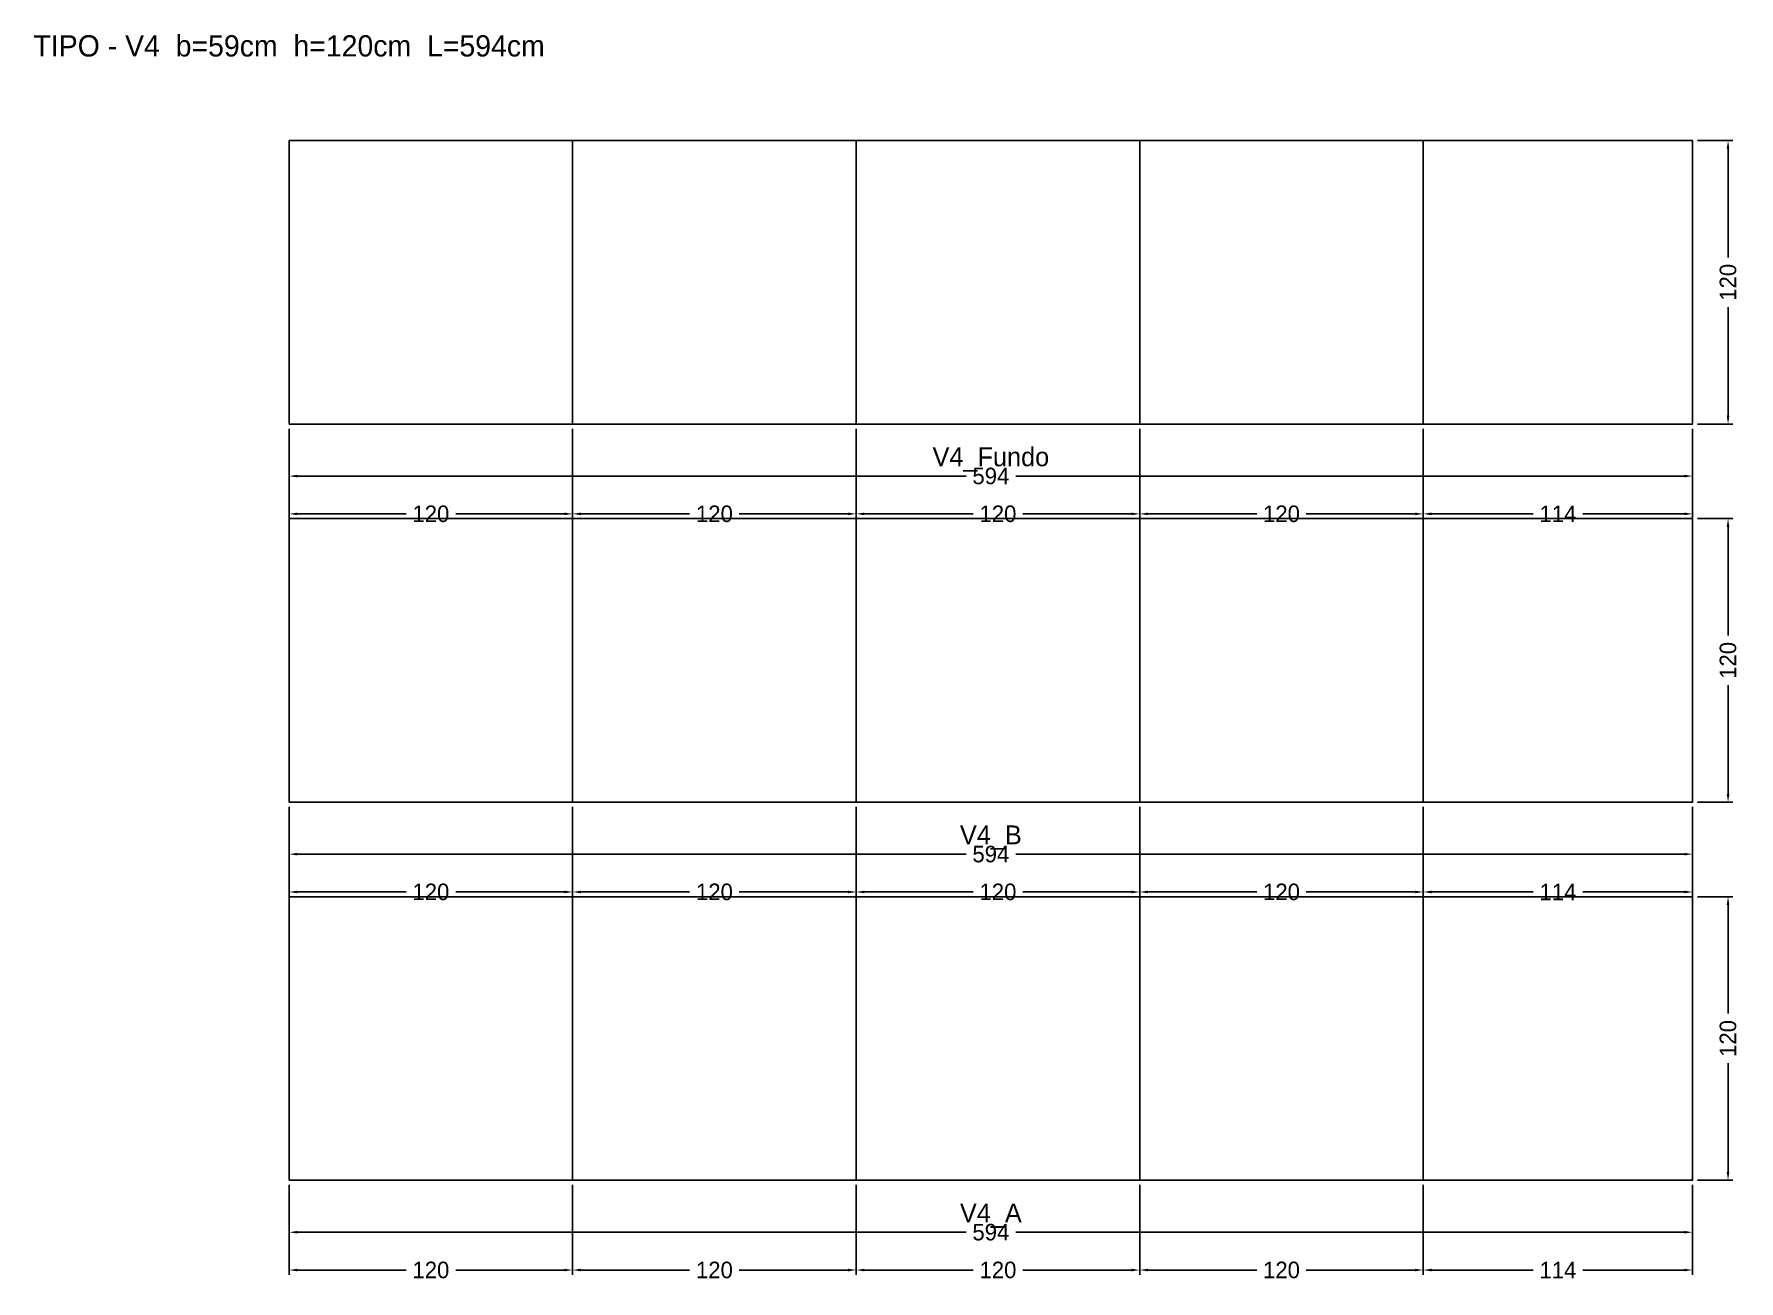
# Model space of a CAD drawing. Header units: metres. Extents: x -108 to 614, y -43 to 485.
import ezdxf

# ---------------------------------------------------------------- set-up
doc = ezdxf.new("R2010")
doc.units = ezdxf.units.M
for name, color, linetype in [('COTA', 3, 'Continuous'), ('NOMENCLATURA', 2, 'Continuous'), ('Paineis', 7, 'Continuous'), ('Texto Secao', 2, 'Continuous')]:
    doc.layers.add(name, color=color, linetype=linetype)
doc.dimstyles.new('COTA_VIG', dxfattribs={"dimtxt": 7, "dimasz": 3.5, "dimexe": 2, "dimexo": 2, "dimgap": 1.5, "dimtad": 1, "dimdec": 1, "dimcen": 2.5, "dimclrd": 3, "dimclre": 3, "dimclrt": 3, "dimazin": 3, "dimtfac": 1, "dimtmove": 0, "dimatfit": 3})

# ---------------------------------------------------------------- blocks, each defined once
blk = doc.blocks.new('_CLOSEDFILLED')
at = {"color": 0, "linetype": 'BYBLOCK'}
blk.add_solid([(-1, 0.16), (0, 0), (-1, -0.16)], dxfattribs=at)
blk = doc.blocks.new('*D1')
at = {"color": 3}
for p, q in [((0, -2), (0, -24)), ((594, -2), (594, -24)), ((3.5, -22), (286.5, -22)), ((307.5, -22), (590.5, -22))]:
    blk.add_line(p, q, dxfattribs=at)
at = {"layer": 'Defpoints'}
for p in [(0, 0), (594, 0), (0, -22)]:
    blk.add_point(p, dxfattribs=at)
at = {"layer": 'COTA', "color": 3, "xscale": 3.5, "yscale": 3.5, "rotation": 180}
blk.add_blockref('_CLOSEDFILLED', (0, -22), dxfattribs=at)
at = {"layer": 'COTA', "color": 3, "xscale": 3.5, "yscale": 3.5}
blk.add_blockref('_CLOSEDFILLED', (594, -22), dxfattribs=at)
at = {"layer": 'COTA', "color": 3, "insert": (297, -22), "char_height": 7, "attachment_point": 5}
blk.add_mtext('594', dxfattribs=at)
blk = doc.blocks.new('*D2')
at = {"color": 3}
for p, q in [((0, -2), (0, -40)), ((120, -2), (120, -40)), ((3.5, -38), (49.5, -38)), ((70.5, -38), (116.5, -38))]:
    blk.add_line(p, q, dxfattribs=at)
at = {"layer": 'Defpoints'}
for p in [(0, 0), (120, 0), (0, -38)]:
    blk.add_point(p, dxfattribs=at)
at = {"layer": 'COTA', "color": 3, "xscale": 3.5, "yscale": 3.5, "rotation": 180}
blk.add_blockref('_CLOSEDFILLED', (0, -38), dxfattribs=at)
at = {"layer": 'COTA', "color": 3, "xscale": 3.5, "yscale": 3.5}
blk.add_blockref('_CLOSEDFILLED', (120, -38), dxfattribs=at)
at = {"layer": 'COTA', "color": 3, "insert": (60, -38), "char_height": 7, "attachment_point": 5}
blk.add_mtext('120', dxfattribs=at)
blk = doc.blocks.new('*D3')
at = {"color": 3}
for p, q in [((120, -2), (120, -40)), ((240, -2), (240, -40)), ((123.5, -38), (169.5, -38)), ((190.5, -38), (236.5, -38))]:
    blk.add_line(p, q, dxfattribs=at)
at = {"layer": 'Defpoints'}
for p in [(120, 0), (240, 0), (120, -38)]:
    blk.add_point(p, dxfattribs=at)
at = {"layer": 'COTA', "color": 3, "xscale": 3.5, "yscale": 3.5, "rotation": 180}
blk.add_blockref('_CLOSEDFILLED', (120, -38), dxfattribs=at)
at = {"layer": 'COTA', "color": 3, "xscale": 3.5, "yscale": 3.5}
blk.add_blockref('_CLOSEDFILLED', (240, -38), dxfattribs=at)
at = {"layer": 'COTA', "color": 3, "insert": (180, -38), "char_height": 7, "attachment_point": 5}
blk.add_mtext('120', dxfattribs=at)
blk = doc.blocks.new('*D4')
at = {"color": 3}
for p, q in [((240, -2), (240, -40)), ((360, -2), (360, -40)), ((243.5, -38), (289.5, -38)), ((310.5, -38), (356.5, -38))]:
    blk.add_line(p, q, dxfattribs=at)
at = {"layer": 'Defpoints'}
for p in [(240, 0), (360, 0), (240, -38)]:
    blk.add_point(p, dxfattribs=at)
at = {"layer": 'COTA', "color": 3, "xscale": 3.5, "yscale": 3.5, "rotation": 180}
blk.add_blockref('_CLOSEDFILLED', (240, -38), dxfattribs=at)
at = {"layer": 'COTA', "color": 3, "xscale": 3.5, "yscale": 3.5}
blk.add_blockref('_CLOSEDFILLED', (360, -38), dxfattribs=at)
at = {"layer": 'COTA', "color": 3, "insert": (300, -38), "char_height": 7, "attachment_point": 5}
blk.add_mtext('120', dxfattribs=at)
blk = doc.blocks.new('*D5')
at = {"color": 3}
for p, q in [((360, -2), (360, -40)), ((480, -2), (480, -40)), ((363.5, -38), (409.5, -38)), ((430.5, -38), (476.5, -38))]:
    blk.add_line(p, q, dxfattribs=at)
at = {"layer": 'Defpoints'}
for p in [(360, 0), (480, 0), (360, -38)]:
    blk.add_point(p, dxfattribs=at)
at = {"layer": 'COTA', "color": 3, "xscale": 3.5, "yscale": 3.5, "rotation": 180}
blk.add_blockref('_CLOSEDFILLED', (360, -38), dxfattribs=at)
at = {"layer": 'COTA', "color": 3, "xscale": 3.5, "yscale": 3.5}
blk.add_blockref('_CLOSEDFILLED', (480, -38), dxfattribs=at)
at = {"layer": 'COTA', "color": 3, "insert": (420, -38), "char_height": 7, "attachment_point": 5}
blk.add_mtext('120', dxfattribs=at)
blk = doc.blocks.new('*D6')
at = {"color": 3}
for p, q in [((480, -2), (480, -40)), ((594, -2), (594, -40)), ((483.5, -38), (526.5, -38)), ((547.5, -38), (590.5, -38))]:
    blk.add_line(p, q, dxfattribs=at)
at = {"layer": 'Defpoints'}
for p in [(480, 0), (594, 0), (480, -38)]:
    blk.add_point(p, dxfattribs=at)
at = {"layer": 'COTA', "color": 3, "xscale": 3.5, "yscale": 3.5, "rotation": 180}
blk.add_blockref('_CLOSEDFILLED', (480, -38), dxfattribs=at)
at = {"layer": 'COTA', "color": 3, "xscale": 3.5, "yscale": 3.5}
blk.add_blockref('_CLOSEDFILLED', (594, -38), dxfattribs=at)
at = {"layer": 'COTA', "color": 3, "insert": (537, -38), "char_height": 7, "attachment_point": 5}
blk.add_mtext('114', dxfattribs=at)
blk = doc.blocks.new('*D7')
at = {"color": 3}
for p, q in [((596, 120), (611, 120)), ((609, 70.5), (609, 116.5)), ((609, 3.5), (609, 49.5)), ((596, 0), (611, 0))]:
    blk.add_line(p, q, dxfattribs=at)
at = {"layer": 'Defpoints'}
for p in [(594, 120), (594, 0), (609, 0)]:
    blk.add_point(p, dxfattribs=at)
at = {"layer": 'COTA', "color": 3, "xscale": 3.5, "yscale": 3.5}
for p, rotation in [((609, 120), 90), ((609, 0), 270)]:
    blk.add_blockref('_CLOSEDFILLED', p, dxfattribs=dict(at, rotation=rotation))
at = {"layer": 'COTA', "color": 3, "insert": (609, 60), "char_height": 7, "attachment_point": 5, "rotation": 90}
blk.add_mtext('120', dxfattribs=at)
blk = doc.blocks.new('*D8')
at = {"color": 3}
for p, q in [((0, 158), (0, 136)), ((594, 158), (594, 136)), ((3.5, 138), (286.5, 138)), ((307.5, 138), (590.5, 138))]:
    blk.add_line(p, q, dxfattribs=at)
at = {"layer": 'Defpoints'}
for p in [(0, 160), (594, 160), (0, 138)]:
    blk.add_point(p, dxfattribs=at)
at = {"layer": 'COTA', "color": 3, "xscale": 3.5, "yscale": 3.5, "rotation": 180}
blk.add_blockref('_CLOSEDFILLED', (0, 138), dxfattribs=at)
at = {"layer": 'COTA', "color": 3, "xscale": 3.5, "yscale": 3.5}
blk.add_blockref('_CLOSEDFILLED', (594, 138), dxfattribs=at)
at = {"layer": 'COTA', "color": 3, "insert": (297, 138), "char_height": 7, "attachment_point": 5}
blk.add_mtext('594', dxfattribs=at)
blk = doc.blocks.new('*D9')
at = {"color": 3}
for p, q in [((0, 158), (0, 120)), ((120, 158), (120, 120)), ((3.5, 122), (49.5, 122)), ((70.5, 122), (116.5, 122))]:
    blk.add_line(p, q, dxfattribs=at)
at = {"layer": 'Defpoints'}
for p in [(0, 160), (120, 160), (0, 122)]:
    blk.add_point(p, dxfattribs=at)
at = {"layer": 'COTA', "color": 3, "xscale": 3.5, "yscale": 3.5, "rotation": 180}
blk.add_blockref('_CLOSEDFILLED', (0, 122), dxfattribs=at)
at = {"layer": 'COTA', "color": 3, "xscale": 3.5, "yscale": 3.5}
blk.add_blockref('_CLOSEDFILLED', (120, 122), dxfattribs=at)
at = {"layer": 'COTA', "color": 3, "insert": (60, 122), "char_height": 7, "attachment_point": 5}
blk.add_mtext('120', dxfattribs=at)
blk = doc.blocks.new('*D10')
at = {"color": 3}
for p, q in [((120, 158), (120, 120)), ((240, 158), (240, 120)), ((123.5, 122), (169.5, 122)), ((190.5, 122), (236.5, 122))]:
    blk.add_line(p, q, dxfattribs=at)
at = {"layer": 'Defpoints'}
for p in [(120, 160), (240, 160), (120, 122)]:
    blk.add_point(p, dxfattribs=at)
at = {"layer": 'COTA', "color": 3, "xscale": 3.5, "yscale": 3.5, "rotation": 180}
blk.add_blockref('_CLOSEDFILLED', (120, 122), dxfattribs=at)
at = {"layer": 'COTA', "color": 3, "xscale": 3.5, "yscale": 3.5}
blk.add_blockref('_CLOSEDFILLED', (240, 122), dxfattribs=at)
at = {"layer": 'COTA', "color": 3, "insert": (180, 122), "char_height": 7, "attachment_point": 5}
blk.add_mtext('120', dxfattribs=at)
blk = doc.blocks.new('*D11')
at = {"color": 3}
for p, q in [((240, 158), (240, 120)), ((360, 158), (360, 120)), ((243.5, 122), (289.5, 122)), ((310.5, 122), (356.5, 122))]:
    blk.add_line(p, q, dxfattribs=at)
at = {"layer": 'Defpoints'}
for p in [(240, 160), (360, 160), (240, 122)]:
    blk.add_point(p, dxfattribs=at)
at = {"layer": 'COTA', "color": 3, "xscale": 3.5, "yscale": 3.5, "rotation": 180}
blk.add_blockref('_CLOSEDFILLED', (240, 122), dxfattribs=at)
at = {"layer": 'COTA', "color": 3, "xscale": 3.5, "yscale": 3.5}
blk.add_blockref('_CLOSEDFILLED', (360, 122), dxfattribs=at)
at = {"layer": 'COTA', "color": 3, "insert": (300, 122), "char_height": 7, "attachment_point": 5}
blk.add_mtext('120', dxfattribs=at)
blk = doc.blocks.new('*D12')
at = {"color": 3}
for p, q in [((360, 158), (360, 120)), ((480, 158), (480, 120)), ((363.5, 122), (409.5, 122)), ((430.5, 122), (476.5, 122))]:
    blk.add_line(p, q, dxfattribs=at)
at = {"layer": 'Defpoints'}
for p in [(360, 160), (480, 160), (360, 122)]:
    blk.add_point(p, dxfattribs=at)
at = {"layer": 'COTA', "color": 3, "xscale": 3.5, "yscale": 3.5, "rotation": 180}
blk.add_blockref('_CLOSEDFILLED', (360, 122), dxfattribs=at)
at = {"layer": 'COTA', "color": 3, "xscale": 3.5, "yscale": 3.5}
blk.add_blockref('_CLOSEDFILLED', (480, 122), dxfattribs=at)
at = {"layer": 'COTA', "color": 3, "insert": (420, 122), "char_height": 7, "attachment_point": 5}
blk.add_mtext('120', dxfattribs=at)
blk = doc.blocks.new('*D13')
at = {"color": 3}
for p, q in [((480, 158), (480, 120)), ((594, 158), (594, 120)), ((483.5, 122), (526.5, 122)), ((547.5, 122), (590.5, 122))]:
    blk.add_line(p, q, dxfattribs=at)
at = {"layer": 'Defpoints'}
for p in [(480, 160), (594, 160), (480, 122)]:
    blk.add_point(p, dxfattribs=at)
at = {"layer": 'COTA', "color": 3, "xscale": 3.5, "yscale": 3.5, "rotation": 180}
blk.add_blockref('_CLOSEDFILLED', (480, 122), dxfattribs=at)
at = {"layer": 'COTA', "color": 3, "xscale": 3.5, "yscale": 3.5}
blk.add_blockref('_CLOSEDFILLED', (594, 122), dxfattribs=at)
at = {"layer": 'COTA', "color": 3, "insert": (537, 122), "char_height": 7, "attachment_point": 5}
blk.add_mtext('114', dxfattribs=at)
blk = doc.blocks.new('*D14')
at = {"color": 3}
for p, q in [((596, 280), (611, 280)), ((609, 230.5), (609, 276.5)), ((609, 163.5), (609, 209.5)), ((596, 160), (611, 160))]:
    blk.add_line(p, q, dxfattribs=at)
at = {"layer": 'Defpoints'}
for p in [(594, 280), (594, 160), (609, 160)]:
    blk.add_point(p, dxfattribs=at)
at = {"layer": 'COTA', "color": 3, "xscale": 3.5, "yscale": 3.5}
for p, rotation in [((609, 280), 90), ((609, 160), 270)]:
    blk.add_blockref('_CLOSEDFILLED', p, dxfattribs=dict(at, rotation=rotation))
at = {"layer": 'COTA', "color": 3, "insert": (609, 220), "char_height": 7, "attachment_point": 5, "rotation": 90}
blk.add_mtext('120', dxfattribs=at)
blk = doc.blocks.new('*D15')
at = {"color": 3}
for p, q in [((0, 318), (0, 296)), ((594, 318), (594, 296)), ((3.5, 298), (286.5, 298)), ((307.5, 298), (590.5, 298))]:
    blk.add_line(p, q, dxfattribs=at)
at = {"layer": 'Defpoints'}
for p in [(0, 320), (594, 320), (0, 298)]:
    blk.add_point(p, dxfattribs=at)
at = {"layer": 'COTA', "color": 3, "xscale": 3.5, "yscale": 3.5, "rotation": 180}
blk.add_blockref('_CLOSEDFILLED', (0, 298), dxfattribs=at)
at = {"layer": 'COTA', "color": 3, "xscale": 3.5, "yscale": 3.5}
blk.add_blockref('_CLOSEDFILLED', (594, 298), dxfattribs=at)
at = {"layer": 'COTA', "color": 3, "insert": (297, 298), "char_height": 7, "attachment_point": 5}
blk.add_mtext('594', dxfattribs=at)
blk = doc.blocks.new('*D16')
at = {"color": 3}
for p, q in [((0, 318), (0, 280)), ((120, 318), (120, 280)), ((3.5, 282), (49.5, 282)), ((70.5, 282), (116.5, 282))]:
    blk.add_line(p, q, dxfattribs=at)
at = {"layer": 'Defpoints'}
for p in [(0, 320), (120, 320), (0, 282)]:
    blk.add_point(p, dxfattribs=at)
at = {"layer": 'COTA', "color": 3, "xscale": 3.5, "yscale": 3.5, "rotation": 180}
blk.add_blockref('_CLOSEDFILLED', (0, 282), dxfattribs=at)
at = {"layer": 'COTA', "color": 3, "xscale": 3.5, "yscale": 3.5}
blk.add_blockref('_CLOSEDFILLED', (120, 282), dxfattribs=at)
at = {"layer": 'COTA', "color": 3, "insert": (60, 282), "char_height": 7, "attachment_point": 5}
blk.add_mtext('120', dxfattribs=at)
blk = doc.blocks.new('*D17')
at = {"color": 3}
for p, q in [((120, 318), (120, 280)), ((240, 318), (240, 280)), ((123.5, 282), (169.5, 282)), ((190.5, 282), (236.5, 282))]:
    blk.add_line(p, q, dxfattribs=at)
at = {"layer": 'Defpoints'}
for p in [(120, 320), (240, 320), (120, 282)]:
    blk.add_point(p, dxfattribs=at)
at = {"layer": 'COTA', "color": 3, "xscale": 3.5, "yscale": 3.5, "rotation": 180}
blk.add_blockref('_CLOSEDFILLED', (120, 282), dxfattribs=at)
at = {"layer": 'COTA', "color": 3, "xscale": 3.5, "yscale": 3.5}
blk.add_blockref('_CLOSEDFILLED', (240, 282), dxfattribs=at)
at = {"layer": 'COTA', "color": 3, "insert": (180, 282), "char_height": 7, "attachment_point": 5}
blk.add_mtext('120', dxfattribs=at)
blk = doc.blocks.new('*D18')
at = {"color": 3}
for p, q in [((240, 318), (240, 280)), ((360, 318), (360, 280)), ((243.5, 282), (289.5, 282)), ((310.5, 282), (356.5, 282))]:
    blk.add_line(p, q, dxfattribs=at)
at = {"layer": 'Defpoints'}
for p in [(240, 320), (360, 320), (240, 282)]:
    blk.add_point(p, dxfattribs=at)
at = {"layer": 'COTA', "color": 3, "xscale": 3.5, "yscale": 3.5, "rotation": 180}
blk.add_blockref('_CLOSEDFILLED', (240, 282), dxfattribs=at)
at = {"layer": 'COTA', "color": 3, "xscale": 3.5, "yscale": 3.5}
blk.add_blockref('_CLOSEDFILLED', (360, 282), dxfattribs=at)
at = {"layer": 'COTA', "color": 3, "insert": (300, 282), "char_height": 7, "attachment_point": 5}
blk.add_mtext('120', dxfattribs=at)
blk = doc.blocks.new('*D19')
at = {"color": 3}
for p, q in [((360, 318), (360, 280)), ((480, 318), (480, 280)), ((363.5, 282), (409.5, 282)), ((430.5, 282), (476.5, 282))]:
    blk.add_line(p, q, dxfattribs=at)
at = {"layer": 'Defpoints'}
for p in [(360, 320), (480, 320), (360, 282)]:
    blk.add_point(p, dxfattribs=at)
at = {"layer": 'COTA', "color": 3, "xscale": 3.5, "yscale": 3.5, "rotation": 180}
blk.add_blockref('_CLOSEDFILLED', (360, 282), dxfattribs=at)
at = {"layer": 'COTA', "color": 3, "xscale": 3.5, "yscale": 3.5}
blk.add_blockref('_CLOSEDFILLED', (480, 282), dxfattribs=at)
at = {"layer": 'COTA', "color": 3, "insert": (420, 282), "char_height": 7, "attachment_point": 5}
blk.add_mtext('120', dxfattribs=at)
blk = doc.blocks.new('*D20')
at = {"color": 3}
for p, q in [((480, 318), (480, 280)), ((594, 318), (594, 280)), ((483.5, 282), (526.5, 282)), ((547.5, 282), (590.5, 282))]:
    blk.add_line(p, q, dxfattribs=at)
at = {"layer": 'Defpoints'}
for p in [(480, 320), (594, 320), (480, 282)]:
    blk.add_point(p, dxfattribs=at)
at = {"layer": 'COTA', "color": 3, "xscale": 3.5, "yscale": 3.5, "rotation": 180}
blk.add_blockref('_CLOSEDFILLED', (480, 282), dxfattribs=at)
at = {"layer": 'COTA', "color": 3, "xscale": 3.5, "yscale": 3.5}
blk.add_blockref('_CLOSEDFILLED', (594, 282), dxfattribs=at)
at = {"layer": 'COTA', "color": 3, "insert": (537, 282), "char_height": 7, "attachment_point": 5}
blk.add_mtext('114', dxfattribs=at)
blk = doc.blocks.new('*D21')
at = {"color": 3}
for p, q in [((596, 440), (611, 440)), ((609, 390.5), (609, 436.5)), ((609, 323.5), (609, 369.5)), ((596, 320), (611, 320))]:
    blk.add_line(p, q, dxfattribs=at)
at = {"layer": 'Defpoints'}
for p in [(594, 440), (594, 320), (609, 320)]:
    blk.add_point(p, dxfattribs=at)
at = {"layer": 'COTA', "color": 3, "xscale": 3.5, "yscale": 3.5}
for p, rotation in [((609, 440), 90), ((609, 320), 270)]:
    blk.add_blockref('_CLOSEDFILLED', p, dxfattribs=dict(at, rotation=rotation))
at = {"layer": 'COTA', "color": 3, "insert": (609, 380), "char_height": 7, "attachment_point": 5, "rotation": 90}
blk.add_mtext('120', dxfattribs=at)

msp = doc.modelspace()

# ---------------------------------------------------------------- linework, layer by layer
at = {"layer": 'Paineis'}
for points in [[(0, 320), (120, 320), (120, 440), (0, 440)], [(120, 320), (240, 320), (240, 440), (120, 440)], [(240, 320), (360, 320), (360, 440), (240, 440)], [(360, 320), (480, 320), (480, 440), (360, 440)], [(480, 320), (594, 320), (594, 440), (480, 440)], [(0, 160), (120, 160), (120, 280), (0, 280)], [(120, 160), (240, 160), (240, 280), (120, 280)], [(240, 160), (360, 160), (360, 280), (240, 280)], [(360, 160), (480, 160), (480, 280), (360, 280)], [(480, 160), (594, 160), (594, 280), (480, 280)], [(0, 0), (120, 0), (120, 120), (0, 120)], [(120, 0), (240, 0), (240, 120), (120, 120)], [(240, 0), (360, 0), (360, 120), (240, 120)], [(360, 0), (480, 0), (480, 120), (360, 120)], [(480, 0), (594, 0), (594, 120), (480, 120)]]:
    msp.add_lwpolyline(points, close=True, dxfattribs=at)

# ---------------------------------------------------------------- texts
at = {"layer": 'NOMENCLATURA', "insert": (0, 480), "char_height": 9, "width": 614, "attachment_point": 5}
msp.add_mtext('TIPO - V4  b=59cm  h=120cm  L=594cm', dxfattribs=at)
at = {"layer": 'Texto Secao', "char_height": 8, "width": 614, "attachment_point": 5}
for s, insert in [('V4_Fundo', (297, 305)), ('V4_B', (297, 145)), ('V4_A', (297, -15))]:
    msp.add_mtext(s, dxfattribs=dict(at, insert=insert))

# ---------------------------------------------------------------- dimensions: what is measured, and where the dimension line sits
at = {"layer": 'COTA'}
for base, p1, p2, picture, middle in [((609, 320), (594, 320), (594, 440), '*D21', (609, 380)), ((609, 160), (594, 160), (594, 280), '*D14', (609, 220)), ((609, 0), (594, 0), (594, 120), '*D7', (609, 60))]:
    dim = msp.add_linear_dim(base=base, p1=p1, p2=p2, angle=90, dimstyle='COTA_VIG', dxfattribs=at)
    dim.commit()
    dim.dimension.update_dxf_attribs({"geometry": picture, "text_midpoint": middle})
for base, p1, p2, picture, middle in [((0, 298), (0, 320), (594, 320), '*D15', (297, 298)), ((0, 282), (0, 320), (120, 320), '*D16', (60, 282)), ((120, 282), (120, 320), (240, 320), '*D17', (180, 282)), ((240, 282), (240, 320), (360, 320), '*D18', (300, 282)), ((360, 282), (360, 320), (480, 320), '*D19', (420, 282)), ((480, 282), (480, 320), (594, 320), '*D20', (537, 282)), ((0, 138), (0, 160), (594, 160), '*D8', (297, 138)), ((0, 122), (0, 160), (120, 160), '*D9', (60, 122)), ((120, 122), (120, 160), (240, 160), '*D10', (180, 122)), ((240, 122), (240, 160), (360, 160), '*D11', (300, 122)), ((360, 122), (360, 160), (480, 160), '*D12', (420, 122)), ((480, 122), (480, 160), (594, 160), '*D13', (537, 122)), ((0, -22), (0, 0), (594, 0), '*D1', (297, -22)), ((0, -38), (0, 0), (120, 0), '*D2', (60, -38)), ((120, -38), (120, 0), (240, 0), '*D3', (180, -38)), ((240, -38), (240, 0), (360, 0), '*D4', (300, -38)), ((360, -38), (360, 0), (480, 0), '*D5', (420, -38)), ((480, -38), (480, 0), (594, 0), '*D6', (537, -38))]:
    dim = msp.add_linear_dim(base=base, p1=p1, p2=p2, dimstyle='COTA_VIG', dxfattribs=at)
    dim.commit()
    dim.dimension.update_dxf_attribs({"geometry": picture, "text_midpoint": middle})

doc.saveas('drawing.dxf')
